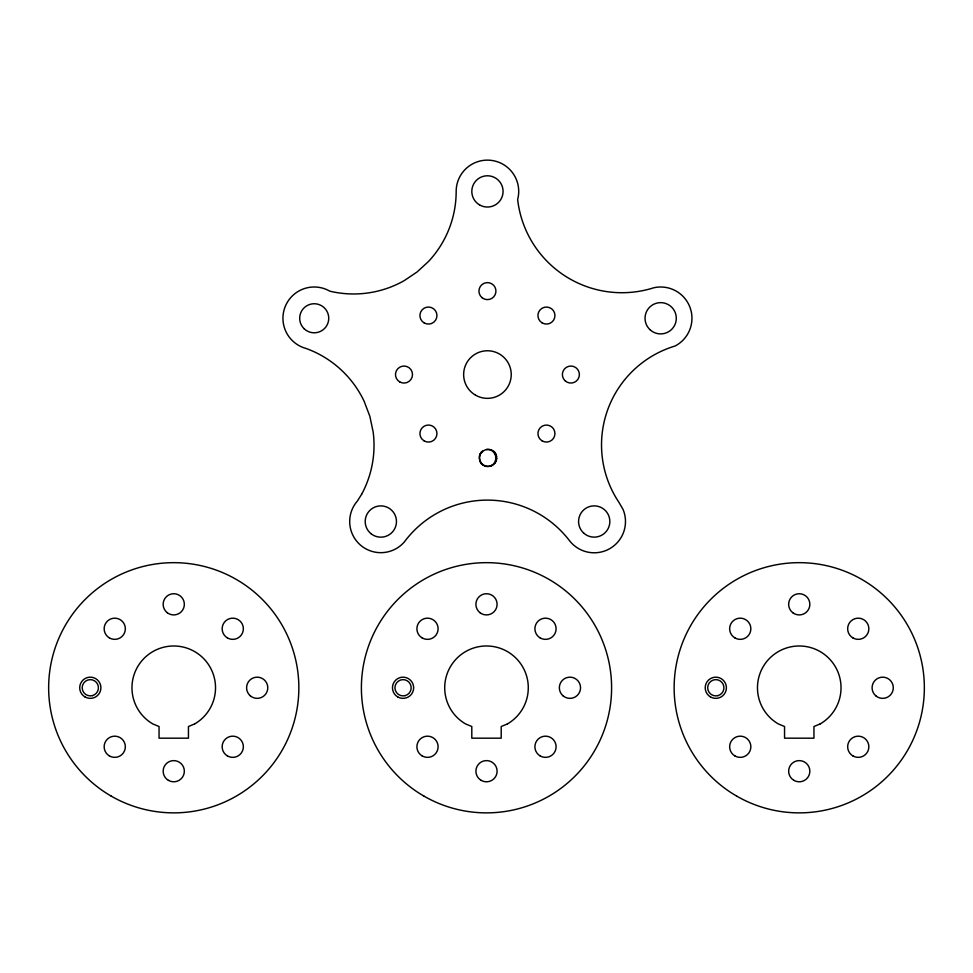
<?xml version="1.0" encoding="UTF-8"?>
<svg xmlns="http://www.w3.org/2000/svg" width="973" height="973" viewBox="0 0 973 973"><rect width="100%" height="100%" fill="white"/><g stroke="black" fill="none" stroke-linecap="round" stroke-linejoin="round"><path stroke-width="1.46" d="M480.394 453.929C477.877 458.38 480.273 464.62 485.345 465.848A8.502 8.502 0 0 0 491.9 465.568C498.687 462.71 498.067 451.886 491.012 449.806A8.502 8.502 0 0 0 482.608 451.533C476.697 455.4 479.896 464.364 485.235 466.213A8.502 8.502 0 0 0 491.462 465.495L491.9 465.568M491.462 465.495C497.665 462.467 497.142 452.494 490.66 450.122A8.502 8.502 0 0 0 486.464 449.55M483.374 465.045L481.696 463.744M481.696 452.263L480.942 452.506L482.511 451.071L479.786 454.294L479.616 455.996M494.053 452.652L494.698 452.275M495.172 454.464L495.938 454.148M495.816 456.495L496.644 456.276M495.926 458.624L496.765 458.514M495.5 460.716L496.303 460.703M494.576 462.637L495.293 462.698M480.394 462.066L481.55 464.133M361.591 494.357L357.346 501.083A31.148 31.148 0 0 0 360.375 545.014A31.148 31.148 0 0 0 404.318 541.985A103.357 103.357 0 0 1 569.4 540.55A31.27 31.27 0 0 0 623.097 509.536L619.023 502.469A103.308 103.308 0 0 1 675.153 345.987A31.27 31.27 0 0 0 653.844 287.753A104.962 104.962 0 0 1 517.648 199.501A31.27 31.27 0 0 0 491.523 160.399A31.27 31.27 0 0 0 456.167 191.413A102.566 102.566 0 0 1 428.521 261.457L417.174 271.893L404.403 280.516A102.566 102.566 0 0 1 329.847 291.182A31.27 31.27 0 0 0 285.32 306.3A31.27 31.27 0 0 0 306.118 348.48A102.98 102.98 0 0 1 364.145 401.302L369.862 416.335L373.17 432.073A102.98 102.98 0 0 1 361.591 494.357M194.636 723.948L188.446 726.515L188.446 738.179L159.049 738.179L159.049 726.515L152.858 723.948A41.778 41.778 0 0 1 141.742 660.91A41.778 41.778 0 0 1 205.753 660.91A41.778 41.778 0 0 1 194.636 723.948M507.395 723.948L501.204 726.515L501.204 738.179L471.796 738.179L471.796 726.515L465.605 723.948A41.778 41.778 0 0 1 454.488 660.91A41.778 41.778 0 0 1 518.512 660.91A41.778 41.778 0 0 1 507.395 723.948M820.142 723.948L813.951 726.515L813.951 738.179L784.554 738.179L784.554 726.515L778.364 723.948A41.778 41.778 0 0 1 767.247 660.91A41.778 41.778 0 0 1 831.258 660.91A41.778 41.778 0 0 1 820.142 723.948M92.411 695.622L90.307 695.89A8.137 8.137 0 0 1 82.182 687.765A8.137 8.137 0 0 1 90.307 679.628L92.411 679.908A8.137 8.137 0 0 1 92.411 695.622M405.157 695.622L403.053 695.89A8.137 8.137 0 0 1 394.929 687.765A8.137 8.137 0 0 1 403.053 679.628L405.157 679.908A8.137 8.137 0 0 1 405.157 695.622M717.916 695.622L715.812 695.89A8.137 8.137 0 0 1 707.675 687.765A8.137 8.137 0 0 1 715.812 679.628L717.916 679.908A8.137 8.137 0 0 1 717.916 695.622M475.542 395.172A23.802 23.802 0 0 0 511.239 374.556A23.802 23.802 0 0 0 475.542 353.941A23.802 23.802 0 0 0 475.542 395.172M482.267 297.86A8.502 8.502 0 0 0 495.877 292.228A8.502 8.502 0 0 0 484.189 283.252A8.502 8.502 0 0 0 482.267 297.86M564.936 380.638A8.502 8.502 0 0 0 579.117 376.673A8.502 8.502 0 0 0 568.597 366.359A8.502 8.502 0 0 0 564.936 380.638M424.179 322.927A8.502 8.502 0 0 0 436.95 315.556A8.502 8.502 0 0 0 424.179 308.186A8.502 8.502 0 0 0 424.179 322.927M542.192 440.927A8.502 8.502 0 0 0 554.951 433.557A8.502 8.502 0 0 0 542.192 426.198A8.502 8.502 0 0 0 542.192 440.927M399.745 381.927A8.502 8.502 0 0 0 412.503 374.556A8.502 8.502 0 0 0 399.745 367.186A8.502 8.502 0 0 0 399.745 381.927M424.179 440.927A8.502 8.502 0 0 0 436.95 433.557A8.502 8.502 0 0 0 424.179 426.186A8.502 8.502 0 0 0 424.179 440.927M304.196 328.801A14.534 14.534 0 0 0 328.339 321.698A14.534 14.534 0 0 0 310.107 304.33A14.534 14.534 0 0 0 304.196 328.801M479.628 204.95A15.641 15.641 0 0 0 503.077 191.413A15.641 15.641 0 0 0 479.628 177.864A15.641 15.641 0 0 0 479.628 204.95M542.192 322.927A8.502 8.502 0 0 0 554.951 315.556A8.502 8.502 0 0 0 542.192 308.186A8.502 8.502 0 0 0 542.192 322.927M371.26 533.897A15.641 15.641 0 0 0 396.327 523.632A15.641 15.641 0 0 0 374.909 507.055A15.641 15.641 0 0 0 371.26 533.897M650.438 330.102A15.641 15.641 0 0 0 676.028 321.212A15.641 15.641 0 0 0 655.534 303.503A15.641 15.641 0 0 0 650.438 330.102M583.654 533.046A15.641 15.641 0 0 0 609.475 524.885A15.641 15.641 0 0 0 589.492 506.592A15.641 15.641 0 0 0 583.654 533.046M736.695 796.109A125.103 125.103 0 0 0 924.35 687.765A125.103 125.103 0 0 0 736.695 579.422A125.103 125.103 0 0 0 736.695 796.109M852.956 755.948A10.606 10.606 0 0 0 868.853 746.765A10.606 10.606 0 0 0 852.956 737.583A10.606 10.606 0 0 0 852.956 755.948M875.907 695.914A10.606 10.606 0 0 0 893.141 689.565A10.606 10.606 0 0 0 879.02 677.816A10.606 10.606 0 0 0 875.907 695.914M852.956 637.947A10.606 10.606 0 0 0 868.853 628.765A10.606 10.606 0 0 0 852.956 619.582A10.606 10.606 0 0 0 852.956 637.947M792.8 612.735A10.606 10.606 0 0 0 809.767 605.705A10.606 10.606 0 0 0 795.196 594.527A10.606 10.606 0 0 0 792.8 612.735M734.943 637.947A10.606 10.606 0 0 0 750.852 628.765A10.606 10.606 0 0 0 734.943 619.582A10.606 10.606 0 0 0 734.943 637.947M710.509 696.948A10.606 10.606 0 0 0 726.405 687.765A10.606 10.606 0 0 0 710.509 678.582A10.606 10.606 0 0 0 710.509 696.948M734.943 755.948A10.606 10.606 0 0 0 750.852 746.765A10.606 10.606 0 0 0 734.943 737.583A10.606 10.606 0 0 0 734.943 755.948M793.944 780.382A10.606 10.606 0 0 0 809.852 771.2A10.606 10.606 0 0 0 793.944 762.029A10.606 10.606 0 0 0 793.944 780.382M111.202 796.109A125.103 125.103 0 0 0 298.845 687.765A125.103 125.103 0 0 0 111.202 579.422A125.103 125.103 0 0 0 111.202 796.109M227.451 755.948A10.606 10.606 0 0 0 243.359 746.765A10.606 10.606 0 0 0 227.451 737.583A10.606 10.606 0 0 0 227.451 755.948M250.414 695.914A10.606 10.606 0 0 0 267.636 689.565A10.606 10.606 0 0 0 253.527 677.816A10.606 10.606 0 0 0 250.414 695.914M227.451 637.947A10.606 10.606 0 0 0 243.359 628.765A10.606 10.606 0 0 0 227.451 619.582A10.606 10.606 0 0 0 227.451 637.947M167.295 612.735A10.606 10.606 0 0 0 184.262 605.705A10.606 10.606 0 0 0 169.691 594.527A10.606 10.606 0 0 0 167.295 612.735M109.45 637.947A10.606 10.606 0 0 0 125.347 628.765A10.606 10.606 0 0 0 109.45 619.582A10.606 10.606 0 0 0 109.45 637.947M85.004 696.948A10.606 10.606 0 0 0 100.912 687.765A10.606 10.606 0 0 0 85.004 678.582A10.606 10.606 0 0 0 85.004 696.948M109.45 755.948A10.606 10.606 0 0 0 125.347 746.765A10.606 10.606 0 0 0 109.45 737.583A10.606 10.606 0 0 0 109.45 755.948M168.451 780.382A10.606 10.606 0 0 0 184.347 771.2A10.606 10.606 0 0 0 168.451 762.029A10.606 10.606 0 0 0 168.451 780.382M423.948 796.109A125.103 125.103 0 0 0 611.603 687.765A125.103 125.103 0 0 0 423.948 579.422A125.103 125.103 0 0 0 423.948 796.109M540.197 755.948A10.606 10.606 0 0 0 556.106 746.765A10.606 10.606 0 0 0 540.197 737.583A10.606 10.606 0 0 0 540.197 755.948M563.16 695.914A10.606 10.606 0 0 0 580.394 689.565A10.606 10.606 0 0 0 566.274 677.816A10.606 10.606 0 0 0 563.16 695.914M540.197 637.947A10.606 10.606 0 0 0 556.106 628.765A10.606 10.606 0 0 0 540.197 619.582A10.606 10.606 0 0 0 540.197 637.947M480.042 612.735A10.606 10.606 0 0 0 497.008 605.705A10.606 10.606 0 0 0 482.438 594.527A10.606 10.606 0 0 0 480.042 612.735M422.197 637.947A10.606 10.606 0 0 0 438.105 628.765A10.606 10.606 0 0 0 422.197 619.582A10.606 10.606 0 0 0 422.197 637.947M397.762 696.948A10.606 10.606 0 0 0 413.659 687.765A10.606 10.606 0 0 0 397.762 678.582A10.606 10.606 0 0 0 397.762 696.948M422.197 755.948A10.606 10.606 0 0 0 438.105 746.765A10.606 10.606 0 0 0 422.197 737.583A10.606 10.606 0 0 0 422.197 755.948M481.197 780.382A10.606 10.606 0 0 0 497.106 771.2A10.606 10.606 0 0 0 481.197 762.029A10.606 10.606 0 0 0 481.197 780.382"/></g></svg>
